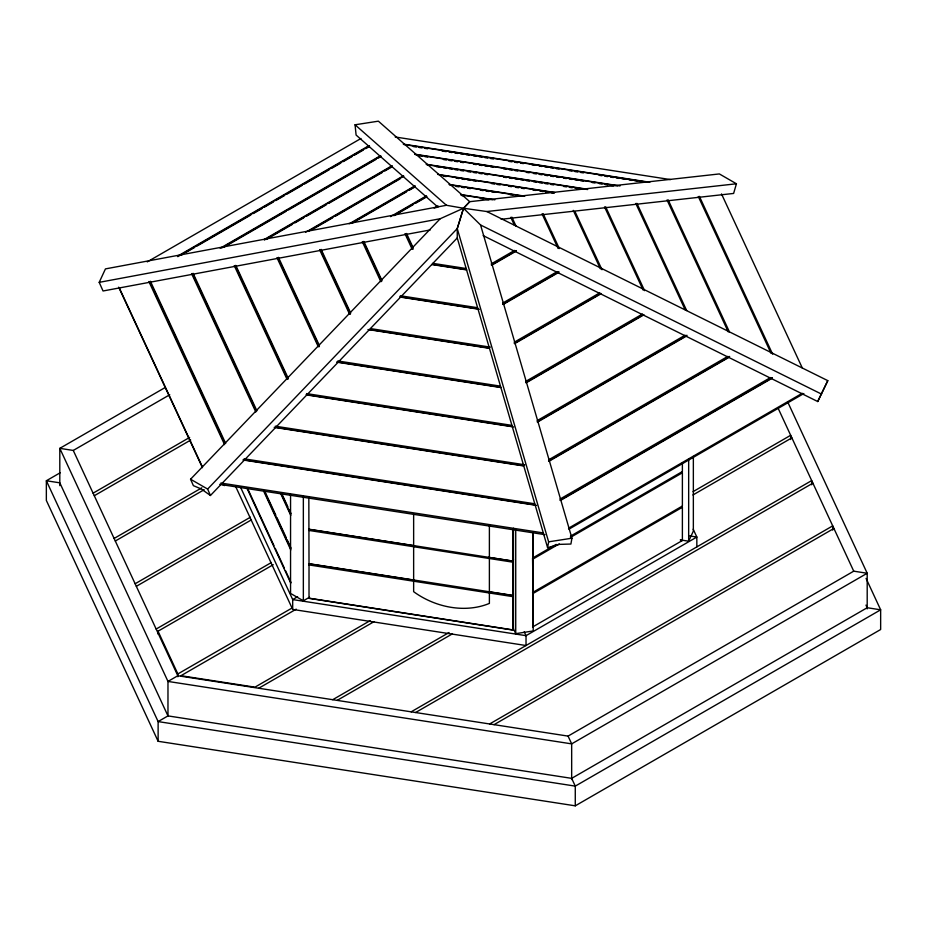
<?xml version="1.0" encoding="UTF-8"?>
<svg xmlns="http://www.w3.org/2000/svg" width="927" height="927" viewBox="0 0 927 927"><rect width="100%" height="100%" fill="white"/><g stroke="black" fill="none" stroke-linecap="round" stroke-linejoin="round"><path stroke-width="1.39" d="M430.232 229.942L103.048 290.985L99.201 282.353L105.446 268.9L446.443 205.284L463.5 208.251L480.557 224.983L571.936 538.216L570.905 544.045L559.502 544.369L547.59 547.648L548.622 541.832L457.254 228.587L463.512 208.239L469.746 201.68L719.364 173.928L736.432 183.778L733.616 193.442L501.159 219.282M414.508 580.279L309.015 563.859L308.83 497.382M513.465 628.182L512.874 630.059L309.015 598.344L309.015 563.859M512.874 630.059L512.677 562.144L513.465 559.224M488.645 591.808L512.874 595.586L513.465 593.709M547.59 547.648L457.254 237.938L457.254 228.587L463.512 208.239L469.746 201.68L378.378 121.17L355.064 124.786L356.095 135.041L437.834 207.045M680.256 539.896L688.668 541.194L693.35 531.101L693.35 456.397M483.152 235.62L817.718 401.542L827.799 380.649L486.802 211.53L463.488 208.239L440.198 218.737L99.201 282.353M309.015 598.344L309.409 597.498M817.718 401.542L827.799 380.649M457.254 237.938L210.441 495.493L201.205 488.946L193.384 485.644L190.568 479.224L440.198 218.737M210.441 495.493L207.636 489.074L457.254 228.587M147.231 261.889L360.974 138.482M177.486 256.223L369.05 145.62M177.775 256.652L369.456 145.979M180.892 255.365L183.395 253.928M185.887 252.48L194.635 247.439M197.127 245.991L250.835 214.983M253.338 213.546L262.086 208.494M264.577 207.045L273.326 202.005M275.817 200.556L284.566 195.516M287.057 194.067L302.051 185.412M304.554 183.975L329.525 169.548M332.028 168.111L340.777 163.059M343.268 161.622L352.017 156.57M354.508 155.133L363.257 150.081M365.748 148.633L369.502 146.478M220.174 248.251L380.487 155.701M221.727 247.949L380.893 156.06M223.581 247.405L286.026 211.356M288.517 209.908L375.945 159.432M378.436 157.996L380.939 156.547M264.125 239.56L391.924 165.782M264.427 239.977L392.318 166.142M266.258 239.444L292.48 224.299M294.983 222.862L303.72 217.822M306.211 216.373L326.2 204.844M328.691 203.395L382.387 172.399M384.89 170.95L392.376 166.628M305.574 232.306L403.349 175.852M308.088 231.449L403.836 176.176M312.677 229.328L332.654 217.787M335.157 216.35L400.07 178.865M349.166 223.824L414.89 185.875M350.73 223.511L415.284 186.246M352.863 222.804L406.524 191.819M409.016 190.383L415.261 186.779M390.51 216.628L426.35 195.945M393.326 215.609L426.744 196.304M394.276 215.574L412.99 204.774M415.481 203.337L426.698 196.86M434.184 208.1L437.857 205.979M435.783 207.775L438.251 206.35M164.994 387.625L59.803 448.355L59.803 485.644M167.972 715.644L167.972 681.426L59.803 448.355L73.268 450.441L169.745 394.74M60.116 472.805L46.35 480.754L46.35 500.453L158.123 741.287L575.273 805.83L880.65 629.514L880.65 609.815L866.073 578.402M93.094 493.164L189.653 437.417M491.217 263.905L514.566 250.417M491.333 264.948L516.235 250.568M491.588 265.319L516.119 251.159M94.287 495.725L190.707 440.058M502.724 303.071L557.197 271.623M502.793 304.149L558.911 271.75M503.118 304.485L558.738 272.376M114.114 538.46L201.843 487.811M115.307 541.02L204.172 489.711M514.195 342.26L599.862 292.805M514.242 343.361L600.348 293.639M514.589 343.674L601.391 293.558M135.133 583.755L250.383 517.22M136.327 586.316L251.437 519.85M525.655 381.46L642.527 313.986M525.679 382.573L643.037 314.809M526.154 382.816L643.987 314.786M156.153 629.051L271.356 562.538M158.03 634.022L158.03 631.206L273.245 564.694M537.185 420.626L685.146 335.203M537.115 421.785L686.965 335.261M537.59 422.028L686.675 335.956M297.613 596.733L292.689 599.572L292.689 609.421L526.026 645.516L526.026 635.667L524.218 631.785M290.557 494.288L290.557 593.419L303.349 600.8L309.502 597.255M177.868 676.756L177.868 673.941L291.889 608.112M548.622 459.838L727.834 356.374M548.564 460.986L729.653 356.443M549.016 461.24L729.364 357.127M867.197 608.9L867.197 573.257L853.732 571.171L568.066 736.108L177.822 675.737L167.972 681.426L571.669 743.871L867.197 573.257L787.591 401.727M296.223 609.155L180.939 675.713L254.948 687.162L370.163 620.65M167.972 715.899L59.803 482.828L46.35 480.754L158.123 721.588L575.273 786.119L880.65 609.815L867.197 607.73L571.669 778.356L167.972 715.899L158.123 721.588L158.123 741.287M560.047 499.05L770.522 377.544M560.001 500.198L772.342 377.613M560.453 500.464L772.052 378.297M258.703 688.251L373.905 621.739M568.529 528.216L802.272 393.268M568.877 529.201L803.871 393.535M556.2 544.404L532.562 558.054L533.095 592.226M570.418 536.2L682.388 471.553L682.388 462.886M533.095 558.981L559.224 543.894M570.418 537.428L682.388 472.782L681.855 471.866M332.712 699.7L449.074 632.515M693.072 491.646L790.673 435.296L790.673 439.514M337.15 700.383L452.399 633.848M692.909 494.995L791.867 437.857M533.095 626.698L533.095 593.454L682.388 507.266L681.855 506.339M532.562 627.011L682.388 540.511L682.388 507.266M411.159 711.832L811.693 480.592L811.693 484.809M415.597 712.515L812.886 483.152M489.618 723.975L832.713 525.876L832.713 530.105M494.056 724.659L833.906 528.448M548.622 541.832L571.936 538.216M513.465 528.239L513.465 628.796L515.725 633.662L533.199 630.951L533.199 533.268M486.802 211.53L736.432 183.778M395.203 136.987L670.499 179.583M403.28 144.114L649.85 182.26M403.79 144.496L647.116 182.132M413.442 146.582L416.304 147.034M419.155 147.474L422.017 147.914M424.879 148.355L427.729 148.795M442.017 151.008L446.293 151.669M449.155 152.109L452.017 152.549M454.867 152.99L457.729 153.442M460.58 153.882L463.442 154.322M466.293 154.763L469.155 155.203M473.43 155.863L476.293 156.304M479.155 156.756L482.005 157.196M484.867 157.636L487.718 158.077M490.58 158.517L493.431 158.957M509.143 161.391L512.005 161.831M514.856 162.271L517.718 162.712M520.568 163.164L523.431 163.604M531.994 164.925L534.856 165.365M539.143 166.037L541.994 166.478M544.856 166.918L547.706 167.358M550.568 167.799L553.419 168.239M556.281 168.679L559.132 169.12M569.132 170.672L571.994 171.113M574.844 171.553L577.706 171.993M580.557 172.445L583.419 172.885M599.132 175.307L601.982 175.759M604.844 176.2L607.695 176.64M610.557 177.08L613.407 177.52M616.27 177.961L619.12 178.401M621.982 178.853L624.833 179.293M629.12 179.954L631.982 180.394M634.833 180.835L637.695 181.275M640.545 181.715L643.408 182.167M414.717 154.195L620.024 185.956M415.122 154.554L617.498 185.863M419.189 155.782L422.052 156.223M424.902 156.663L427.764 157.115M443.488 159.537L446.339 159.989M449.201 160.429L452.063 160.869M454.914 161.31L457.776 161.75M460.638 162.19L463.488 162.642M473.5 164.183L476.351 164.624M479.213 165.064L482.075 165.516M484.925 165.956L487.787 166.396M490.65 166.837L493.5 167.277M503.512 168.83L506.362 169.27M509.224 169.711L512.086 170.151M514.937 170.591L517.799 171.043M526.374 172.364L529.236 172.804M533.523 173.476L536.385 173.917M539.236 174.357L542.098 174.797M544.96 175.238L547.811 175.678M550.673 176.118L553.535 176.57M556.385 177.011L559.248 177.451M563.535 178.111L566.397 178.552M569.248 179.004L572.11 179.444M574.972 179.884L577.822 180.325M580.684 180.765L583.547 181.205M592.121 182.538L594.972 182.978M599.259 183.639L602.121 184.079M604.983 184.531L607.834 184.971M610.696 185.412L613.558 185.852M426.165 164.276L587.324 189.201M426.571 164.635L587.66 189.548M436.374 166.744L440.661 167.416M443.523 167.857L446.385 168.297M449.247 168.737L452.109 169.189M454.96 169.629L457.822 170.07M460.684 170.51L463.546 170.95M467.834 171.622L470.696 172.063M473.558 172.503L476.42 172.943M479.282 173.384L482.144 173.836M485.006 174.276L487.869 174.716M503.593 177.15L506.455 177.59M509.317 178.03L512.179 178.482M515.041 178.923L517.903 179.363M520.765 179.803L523.616 180.244M526.478 180.695L529.34 181.136M533.639 181.796L536.49 182.237M539.352 182.677L542.214 183.129M545.076 183.569L547.938 184.01M550.8 184.45L553.662 184.89M563.674 186.443L566.536 186.883M569.387 187.324L572.249 187.775M575.111 188.216L577.973 188.656M437.614 174.357L554.624 192.457M439.444 174.936L553.535 192.584M443.326 176.13L446.165 176.57M456.119 178.111L458.958 178.552M461.797 178.992L464.647 179.432M467.486 179.873L470.325 180.313M473.176 180.753L476.014 181.194M491.646 183.604L494.485 184.044M497.335 184.485L500.174 184.925M508.703 186.246L511.542 186.686M515.806 187.347L518.645 187.787M521.495 188.227L524.334 188.668M532.863 189.989L535.702 190.429M539.966 191.089L542.805 191.518M545.655 191.959L548.494 192.399M551.333 192.839L554.184 193.28M449.074 184.438L524.763 196.142M449.468 184.797L522.26 196.049M456.177 186.431L459.016 186.872M461.855 187.312L464.694 187.752M467.544 188.193L470.383 188.621M480.325 190.162L483.164 190.603M486.003 191.043L488.853 191.483M491.692 191.924L494.531 192.364M510.163 194.786L513.002 195.215M515.841 195.655L518.68 196.095M460.557 194.519L494.879 199.826M460.939 194.879L492.376 199.734M461.913 195.62L464.751 196.06M480.371 198.482L483.21 198.923M486.049 199.363L488.888 199.803M432.735 263.338L466.327 268.529M432.422 264.322L466.443 269.583M431.646 264.508L466.71 269.931M400.325 295.759L477.498 307.706M399.78 296.721L477.868 308.795M400.649 297.15L479.317 309.317M370.487 328.587L490.371 347.138M369.954 329.548L489.294 348.007M367.961 329.537L489.352 348.32M337.81 360.974L500.395 386.13M337.289 361.936L500.731 387.219M336.698 362.144L500.8 387.532M306.559 393.593L511.843 425.342M306.119 394.554L512.086 426.42M306.872 394.972L513.674 426.965M275.307 426.2L524.705 464.775M276.292 427.382L523.535 465.632M274.195 427.359L523.685 465.957M244.102 458.819L534.659 503.767M243.604 459.769L534.983 504.844M242.932 459.966L536.548 505.389M689.7 535.945L696.837 537.046L696.837 546.907M220.835 483.048L543.21 532.909M219.745 484.346L544.96 534.659M308.83 529.19L512.874 561.102L488.645 557.336M309.015 529.387L414.508 545.794M308.83 530.418L512.677 562.144M308.83 563.662L512.677 595.389M308.83 564.902L512.677 596.617M308.83 598.147L512.677 629.862M480.557 224.983L821.554 394.102M680.789 540.198L681.855 540.823M222.005 484.207L224.438 485.609M190.568 479.224L207.636 489.074M355.064 124.786L446.443 205.284M533.095 593.454L532.562 592.538L682.388 506.038L682.388 472.782M721.507 193.917L802.249 367.88M699.398 196.362L772.666 354.253M698.286 196.501L771.125 353.454M778.054 408.1L853.732 571.171M865.98 605.111L867.197 607.73M668.147 199.838L729.375 331.762M667.034 199.989L728.251 331.878M636.907 203.326L686.675 310.568M635.795 203.465L685.123 309.745M605.655 206.814L644.578 290.661M604.52 206.883L643.118 290.058M574.972 211.495L601.994 269.722M573.268 210.359L600.429 268.876M693.187 529.201L696.837 537.046L526.026 635.667L292.689 599.572L240.487 487.092M543.118 213.673L559.317 248.575M542.028 213.836L558.124 248.529M511.866 217.127L516.049 226.153M510.789 217.335L514.508 225.354M406.524 233.465L413.187 247.81M405.991 233.952L413.083 249.224M404.96 233.662L412.144 249.143M363.836 241.402L381.959 280.464M363.396 242.109L381.657 281.449M362.283 241.646L380.881 281.715M568.066 736.108L571.669 743.871L571.669 779.514M571.669 778.356L575.273 786.119L575.273 805.83M321.136 249.363L350.707 313.083M320.696 250.047L350.429 314.102M319.595 249.618L349.63 314.311M278.448 257.324L319.467 345.701M278.007 258.007L319.189 346.733M276.953 257.66L318.297 346.756M235.794 265.354L288.158 378.181M235.319 265.956L287.949 379.363M234.253 265.609L287.057 379.386M193.106 273.303L256.918 410.812M192.654 273.975L256.049 410.557M191.565 273.569L255.817 412.017M150.406 281.263L225.678 443.442M149.965 281.924L224.809 443.187M148.876 281.53L224.577 444.636M235.632 486.478L292.689 609.421M119.305 287.915L202.468 467.104M118.679 287.173L202.457 467.683M158.03 631.206L177.868 673.941M73.268 450.441L177.822 675.737M281.843 493.755L287.88 506.849M289.097 509.468L290.904 513.384M281.113 493.257L290.777 514.195M280.51 493.176L290.777 515.424M264.937 491.588L275.806 515.145M277.011 517.764L286.072 537.393M287.277 540.012L290.904 547.869M264.207 491.09L290.777 548.668M263.604 491.009L290.777 549.908M247.428 488.112L273.998 545.702M275.203 548.32L284.265 567.95M285.47 570.568L290.904 582.341M246.698 487.614L290.777 583.153M688.668 459.305L688.668 541.194M533.095 533.176L533.095 557.753M515.725 530.221L515.725 633.662M512.677 529.108L512.677 560.916M489.386 524.752L489.386 603.396A69.745 55.006 24.9 0 1 413.639 591.681L413.639 514.462M303.349 495.933L303.349 600.8"/></g></svg>
